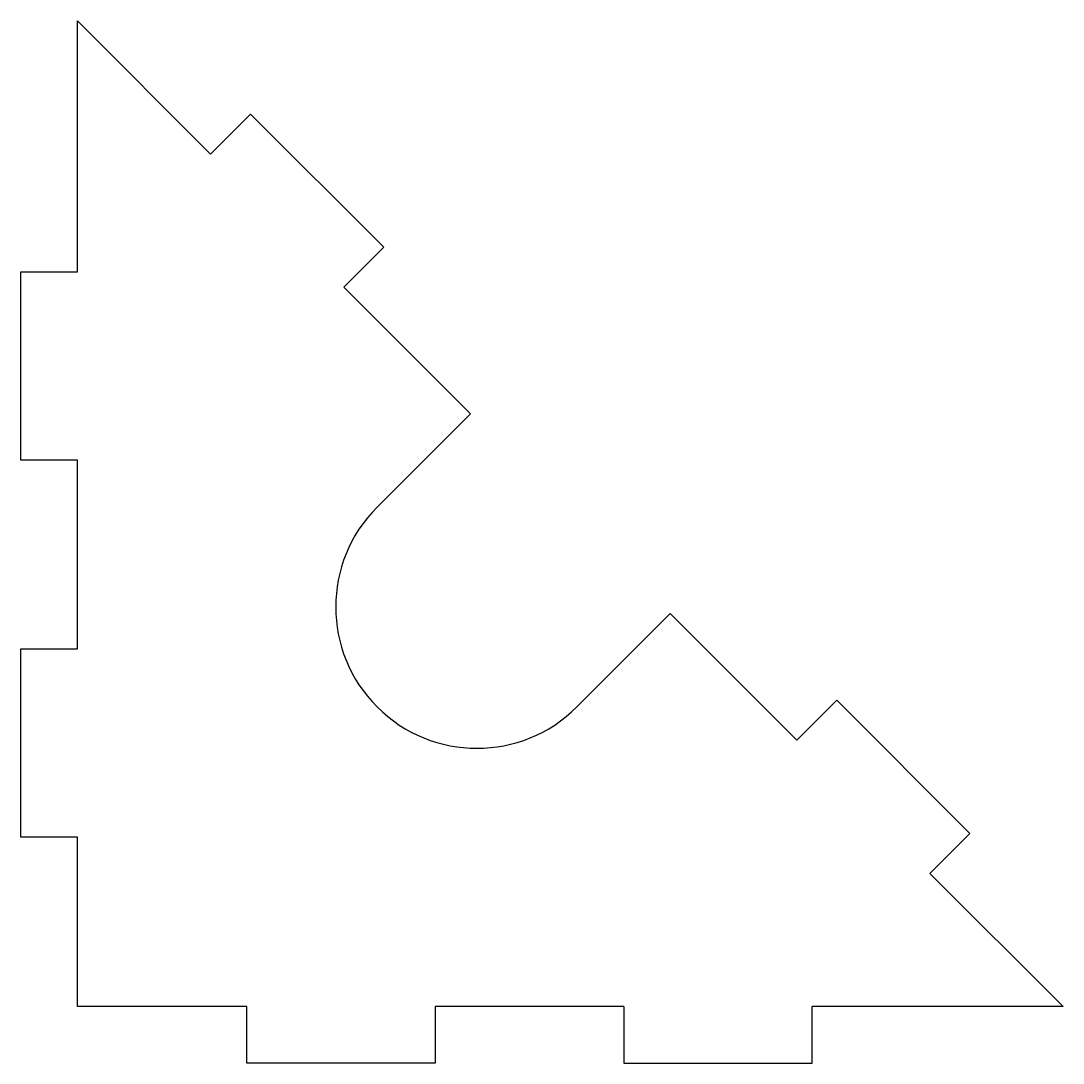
# Model space of a CAD drawing. Extents: x -55.3 to 0, y -77 to -21.7.
import ezdxf

# ---------------------------------------------------------------- set-up
doc = ezdxf.new("R2010")
doc.units = 0
doc.layers.get('0').update_dxf_attribs({"linetype": 'continuous'})

# ---------------------------------------------------------------- blocks, each defined once
blk = doc.blocks.new('PAD010')
at = {"color": 0}
for p, q in [((-52.326, -35), (-52.326, -21.674)), ((-52.326, -21.674), (-45.255, -28.745)), ((-45.255, -28.745), (-43.134, -26.624)), ((-43.134, -26.624), (-36.062, -33.695)), ((-36.062, -33.695), (-38.184, -35.816)), ((-55.326, -45), (-55.326, -35)), ((-55.326, -35), (-52.326, -35)), ((-38.184, -35.816), (-31.466, -42.534)), ((-31.466, -42.534), (-36.416, -47.483)), ((-52.326, -45), (-55.326, -45)), ((-52.326, -55), (-52.326, -45)), ((-25.809, -58.09), (-20.86, -53.14)), ((-20.86, -53.14), (-14.142, -59.858)), ((-55.326, -65), (-55.326, -55)), ((-55.326, -55), (-52.326, -55)), ((-14.142, -59.858), (-12.021, -57.737)), ((-12.021, -57.737), (-4.95, -64.808)), ((-52.326, -65), (-55.326, -65)), ((-52.326, -74), (-52.326, -65)), ((-4.95, -64.808), (-7.071, -66.929)), ((-7.071, -66.929), (0, -74)), ((-43.326, -74), (-52.326, -74)), ((-43.326, -77), (-43.326, -74)), ((-23.326, -74), (-33.326, -74)), ((-33.326, -74), (-33.326, -77)), ((-23.326, -74), (-23.326, -77)), ((0, -74), (-13.326, -74)), ((-13.326, -77), (-13.326, -74)), ((-33.326, -77), (-43.326, -77)), ((-23.326, -77), (-13.326, -77))]:
    blk.add_line(p, q, dxfattribs=at)
blk.add_arc((-31.113, -52.787), 7.5, 135, -45, dxfattribs=at)

msp = doc.modelspace()

# ---------------------------------------------------------------- block references
at = {"color": 0}
msp.add_blockref('PAD010', (0, 0), dxfattribs=at)

doc.saveas('drawing.dxf')
